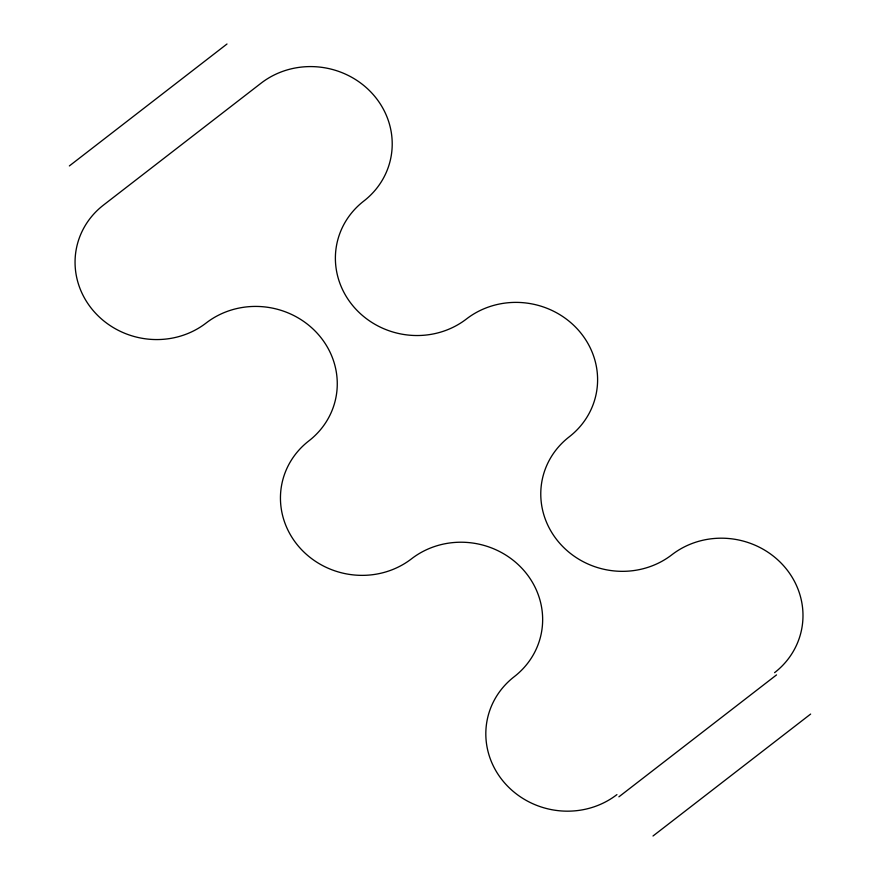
<?xml version="1.0" encoding="UTF-8"?>
<svg xmlns="http://www.w3.org/2000/svg" width="880" height="880" viewBox="0 0 880 880"><rect width="100%" height="100%" fill="white"/><g stroke="black" fill="none" stroke-linecap="round" stroke-linejoin="round"><path stroke-width="1.32" d="M69.355 165.935L226.996 44M618.893 796.84L776.534 674.905M653.004 836L810.645 714.065M616.935 794.596A79.959 75.328 11.9 0 1 504.548 782.859A79.959 75.328 11.9 0 1 514.239 676.687A79.959 75.328 11.9 0 0 523.93 570.526A79.959 75.328 11.9 0 0 411.554 558.789A79.959 75.328 11.9 0 1 299.167 547.052A79.959 75.328 11.9 0 1 308.858 440.891A79.959 75.328 11.9 0 0 318.549 334.73A79.959 75.328 11.9 0 0 206.162 322.993A79.959 75.328 11.9 0 1 93.775 311.256A79.959 75.328 11.9 0 1 103.466 205.095L261.107 83.16A79.959 75.328 11.9 0 1 373.494 94.897A79.959 75.328 11.9 0 1 363.803 201.058A79.959 75.328 11.9 0 0 354.101 307.219A79.959 75.328 11.9 0 0 466.488 318.956A79.959 75.328 11.9 0 1 578.875 330.693A79.959 75.328 11.9 0 1 569.184 436.865A79.959 75.328 11.9 0 0 559.493 543.026A79.959 75.328 11.9 0 0 671.88 554.763A79.959 75.328 11.9 0 1 784.267 566.5A79.959 75.328 11.9 0 1 774.576 672.661"/></g></svg>
